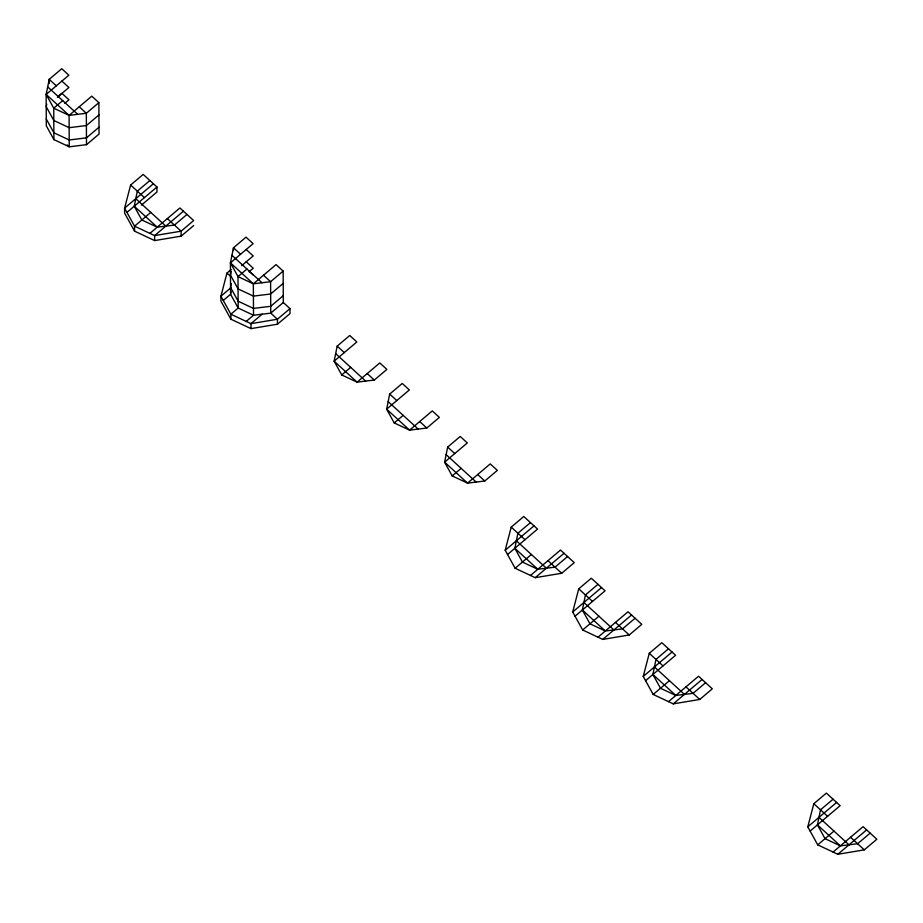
<?xml version="1.0" encoding="UTF-8"?>
<svg xmlns="http://www.w3.org/2000/svg" width="923" height="923" viewBox="0 0 923 923"><rect width="100%" height="100%" fill="white"/><g stroke="black" fill="none" stroke-linecap="round" stroke-linejoin="round"><path stroke-width="1.38" d="M53.903 139.604L53.742 108.187L46.15 94.423L49.207 79.343L61.76 68.717L68.844 75.201L46.15 94.423L46.312 125.84L53.903 139.604L69.248 146.803L86.497 144.692L99.038 134.066L98.876 102.649L91.792 96.165L69.087 115.387L69.248 146.803L67.171 144.899M46.727 104.207L46.219 106.71L53.811 120.486L69.156 127.686L86.393 125.563L98.946 114.948M186.977 214.448L174.435 225.074L157.187 227.185L141.842 219.986L134.25 206.221L137.319 191.142L149.861 180.527M283.303 302.502L289.984 308.605L290.018 313.578L277.465 324.204L250.975 328.623L230.888 319.196L230.865 314.224L238.169 308.04L238.007 276.612L230.415 262.847L233.484 247.779L246.026 237.153L253.11 243.637L230.415 262.847L230.577 294.275L238.169 308.04L253.525 315.239L270.762 313.128L283.303 302.502L283.142 271.074L276.058 264.601L253.352 283.822L253.525 315.239L246.21 321.423M231.246 271.374L230.485 275.146L238.076 288.911L253.421 296.11L270.658 293.999L283.211 283.373M231.315 283.673L230.542 287.445L238.134 301.21L253.479 308.409L270.727 306.298L283.269 295.672M231.096 291.76L230.577 294.275L223.274 300.46M337.195 346.102L334.138 361.181L341.729 374.946L357.074 382.145L374.311 380.034L386.864 369.408L379.78 362.935L357.074 382.145L334.138 361.181L356.832 341.96L349.748 335.487L337.195 346.102L344.291 352.586M389.691 394.086L386.633 409.166L394.225 422.93L409.57 430.13L426.807 428.018L439.36 417.392L432.264 410.908L409.57 430.13L386.633 409.166L409.327 389.944L402.243 383.46L389.691 394.086L396.786 400.57M447.667 447.078L444.609 462.158L452.201 475.922L467.546 483.121L484.783 481.01L497.335 470.384L490.24 463.9L467.546 483.121L444.609 462.158L467.303 442.936L460.219 436.452L447.667 447.078L454.751 453.562M567.576 556.534L555.023 567.16L537.786 569.272L522.441 562.072L514.849 548.308L517.907 533.229L530.46 522.614M635.093 618.248L622.54 628.875L605.303 630.986L589.959 623.786L582.367 610.022L585.424 594.954L597.977 584.328M705.61 682.72L693.069 693.335L675.832 695.457L660.487 688.246L652.884 674.482L655.953 659.414L668.494 648.788M870.17 833.123L857.617 843.749L840.38 845.86L825.035 838.661L817.443 824.897L820.501 809.829L833.054 799.203M141.381 205.183L156.979 191.972L156.956 187L143.18 174.412L130.639 185.038L124.593 208.16L124.628 213.132L134.562 231.154L154.649 240.58L181.139 236.15L193.692 225.535M231.142 269.551L226.966 273.093L220.92 296.202L220.955 301.175L230.888 319.196M530.483 575.467L560.492 550.062L574.256 562.638L561.703 573.264L535.225 577.683L515.126 568.256L505.193 550.246L511.227 527.125L523.779 516.499L537.544 529.087L507.535 554.492M598 637.182L628.009 611.776L641.773 624.363L629.232 634.978L602.742 639.408L582.655 629.982L572.71 611.961L578.744 588.839L591.297 578.225L605.061 590.801L575.052 616.206M668.517 701.642L698.526 676.236L712.302 688.823L699.749 699.449L673.259 703.868L653.172 694.442L643.239 676.421L649.273 653.299L661.814 642.685L675.59 655.272L645.581 680.678M833.077 852.056L863.086 826.65L876.85 839.238L864.297 849.852L837.819 854.283L817.72 844.857L807.787 826.835L813.821 803.714L826.373 793.099L840.138 805.675L810.129 831.081M57.711 96.857L61.887 93.315L68.983 99.788L64.795 103.33M57.411 97.238L68.913 87.5L61.829 81.016M62.695 100.607L53.742 108.187L69.087 115.387L86.324 113.275L98.876 102.649M99.003 127.236L86.462 137.862L69.213 139.973L53.869 132.774L46.277 119.009M153.403 183.758L124.593 208.16L134.539 226.17L134.562 231.154M126.947 212.405L156.956 187M150.795 212.405L134.539 226.17L154.626 235.596L181.116 231.177L193.657 220.551L179.893 207.975L149.884 233.381M183.435 211.205L154.626 235.596L154.649 240.58M241.676 265.662L253.179 255.925L246.095 249.452M246.96 269.031L238.007 276.612L253.352 283.822L270.601 281.7L283.142 271.074M249.06 271.766L253.248 268.224L246.153 261.74M231.096 287.595L220.92 296.202L230.865 314.224L250.952 323.65L277.442 319.231L289.984 308.605M262.144 314.178L250.952 323.65L250.975 328.623M341.729 374.946L350.682 367.366M394.225 422.93L403.178 415.35M452.201 475.922L461.154 468.342M505.193 550.246L534.002 525.845M515.126 568.256L531.394 554.492M535.225 577.683L564.034 553.292M572.71 611.961L601.519 587.57M582.655 629.982L598.912 616.206M602.742 639.408L631.551 615.018M643.239 676.421L672.048 652.03M653.172 694.442L669.44 680.678M673.259 703.868L702.068 679.478M807.787 826.835L836.596 802.445M817.72 844.857L833.988 831.081M837.819 854.283L866.628 829.892M56.303 85.827L49.207 79.343L49.231 83.439M79.24 106.791L86.324 113.275L86.497 144.692M240.568 254.252L233.484 247.779L233.496 250.514M263.505 275.227L270.601 281.7L270.762 313.128L277.442 319.231L277.465 324.204M367.227 373.55L374.311 380.034M419.723 421.534L426.807 428.018M477.699 474.526L484.783 481.01M47.684 86.877L77.705 114.325M231.95 255.313L261.97 282.761M249.741 271.812L253.283 275.054M335.672 353.647L365.693 381.095M388.168 401.62L418.188 429.068M446.132 454.612L476.164 482.06M46.15 94.423L69.087 115.387M230.415 262.847L253.352 283.822M511.227 527.125L525.002 539.713M547.939 560.676L561.703 573.264M578.744 588.839L592.52 601.427M615.456 622.402L629.232 634.978M649.273 653.299L663.037 665.887M685.985 686.862L699.749 699.449M813.821 803.714L827.596 816.301M850.533 837.276L864.297 849.852M130.639 185.038L144.403 197.626M167.34 218.589L181.116 231.177L181.139 236.15M226.966 273.093L230.785 276.577M516.384 540.774L546.404 568.222M583.901 602.488L613.922 629.936M654.419 666.948L684.451 694.396M818.978 817.363L848.998 844.81M135.785 198.687L165.817 226.135M514.849 548.308L537.786 569.272M582.367 610.022L605.303 630.986M652.884 674.482L675.832 695.457M817.443 824.897L840.38 845.86M134.25 206.221L157.187 227.185"/></g></svg>
